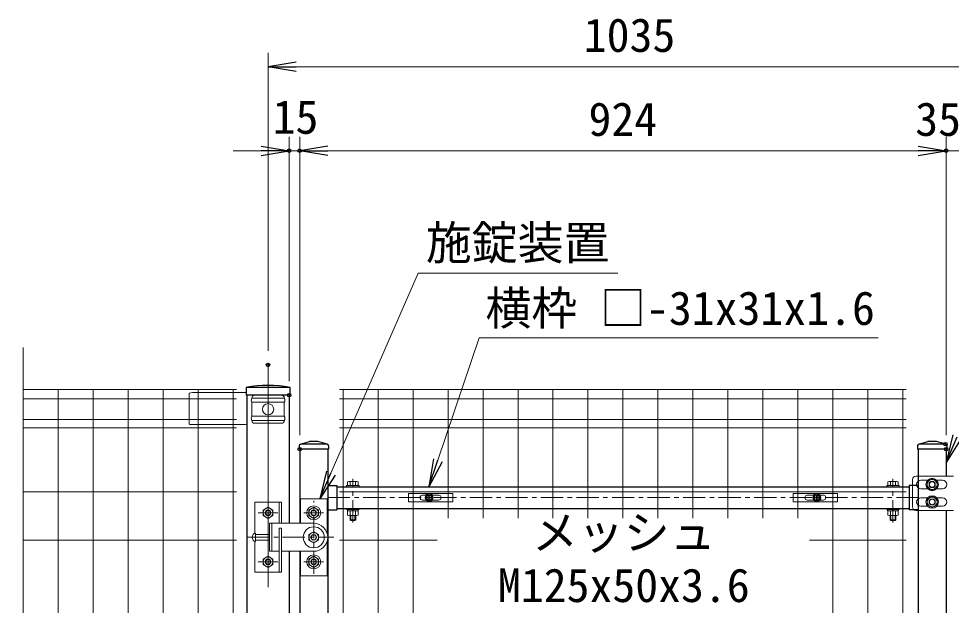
# Model space of a CAD drawing. Units: millimetres, scale not verified. Extents: x -4200 to 4200, y -2970 to 2970.
# Drawn here: x -3000 to -1667, y 270 to 1108 of the extents above; entities that cross this region are included whole.
import ezdxf
from ezdxf.enums import TextEntityAlignment as Align

# ---------------------------------------------------------------- set-up
doc = ezdxf.new("R2010")
doc.units = ezdxf.units.MM
doc.header["$LTSCALE"] = 10
doc.header["$PDMODE"] = 32
doc.header["$PDSIZE"] = 5
doc.linetypes.add('USER1', pattern=[50.8, 31.75, -6.35, 6.35, -6.35])
for name, color, linetype, lineweight in [('0-0_D-BMK', 2, 'USER1', 13), ('0-1_D-STR1', 1, 'Continuous', 25), ('0-4_D-STR-DIM', 7, 'Continuous', 13), ('0-6_Defpoints', 6, 'Continuous', 25), ('0-7_D-STR-TXT', 7, 'Continuous', 13), ('0-8_D-STR3', 3, 'Continuous', 13), ('0-9_LAYER06', 7, 'Continuous', 25), ('0-D_D-STR2', 7, 'Continuous', 13)]:
    doc.layers.add(name, color=color, linetype=linetype, lineweight=lineweight)
doc.layers.add('0-5_0', color=7, linetype='Continuous')
doc.styles.add('ＭＳ ゴシック', font='')
doc.styles.get('ＭＳ ゴシック').set_extended_font_data('MS Gothic')

# ---------------------------------------------------------------- blocks, each defined once
blk = doc.blocks.new('_Open')
at = {"layer": '0-5_0'}
blk.add_line((-10, 1.667), (0, 0), dxfattribs=at)
blk.add_lwpolyline([(-10, -1.667), (0, 0), (-10, 0)], dxfattribs=at)
blk = doc.blocks.new('U7')
at = {"layer": '0-0_D-BMK'}
for p, q in [((810, 6104), (810, 6724.9)), ((8530, 6104), (8530, 6724.9)), ((250, 5370), (250, 6410)), ((450, 6457.5), (8890, 6457.5)), ((-402.5, 5420), (-402.5, 6360)), ((-543.7, 6240), (-261.3, 6240)), ((108.8, 6240), (391.2, 6240)), ((-702.1, 5890), (538.4, 5890)), ((-543.7, 5540), (-261.3, 5540)), ((108.8, 5540), (391.2, 5540))]:
    blk.add_line(p, q, dxfattribs=at)
at = {"layer": '0-1_D-STR1'}
for p, q in [((56.9, 7218.9), (190, 7260)), ((439.6, 7220), (64, 7220)), ((310, 7260), (190, 7260)), ((443.1, 7218.9), (310, 7260)), ((8896.9, 7218.9), (9030, 7260)), ((9279.6, 7220), (8904, 7220)), ((9150, 7260), (9030, 7260)), ((9283.1, 7218.9), (9150, 7260)), ((40, 7196), (40, 7150)), ((460, 7150), (40, 7150)), ((50, 7150), (50, 6090)), ((450, 7150), (450, 300)), ((460, 7196), (460, 7150)), ((8880, 7196), (8880, 7150)), ((9300, 7150), (8880, 7150)), ((8890, 7150), (8890, 300)), ((9290, 7150), (9290, 6765)), ((9300, 7196), (9300, 7150)), ((450, 6632.5), (580, 6632.5)), ((580, 6632.5), (580, 6282.5)), ((580, 6612.5), (8760, 6612.5)), ((8760, 6632.5), (8760, 6282.5)), ((8890, 6632.5), (8760, 6632.5)), ((450, 6282.5), (580, 6282.5)), ((580, 6302.5), (8760, 6302.5)), ((8890, 6282.5), (8760, 6282.5)), ((9290, 6275), (9290, 2650)), ((50, 5690), (50, 300))]:
    blk.add_line(p, q, dxfattribs=at)
for centre, start, end in [((64, 7196), 90, 180), ((436, 7196), 0, 72.84994), ((8904, 7196), 90, 180), ((9276, 7196), 0, 72.84994)]:
    blk.add_arc(centre, 24, start, end, dxfattribs=at)
at = {"layer": '0-6_Defpoints'}
for centre in [(1900, 6457.5), (7440, 6457.5)]:
    blk.add_circle(centre, 40, dxfattribs=at)
at = {"layer": '0-8_D-STR3'}
for p, q in [((735, 6628.5), (735, 6683)), ((866.3, 6688.5), (753.8, 6688.5)), ((772.5, 6628.5), (772.5, 6683)), ((847.5, 6628.5), (847.5, 6683)), ((885, 6628.5), (885, 6683)), ((8455, 6628.5), (8455, 6683)), ((8473.7, 6688.5), (8586.2, 6688.5)), ((8492.5, 6628.5), (8492.5, 6683)), ((8567.5, 6628.5), (8567.5, 6683)), ((8605, 6628.5), (8605, 6683)), ((8807.4, 6715), (8807.4, 6325)), ((9396, 6765), (8857.4, 6765)), ((9022.9, 6705), (8927.4, 6705)), ((9157.1, 6705), (9237.4, 6705)), ((720, 6628.5), (720, 6612.5)), ((720, 6628.5), (900, 6628.5)), ((720, 6612.5), (900, 6612.5)), ((885, 6628.5), (735, 6628.5)), ((900, 6628.5), (900, 6612.5)), ((8440, 6628.5), (8440, 6612.5)), ((8620, 6628.5), (8440, 6628.5)), ((8620, 6612.5), (8440, 6612.5)), ((8455, 6628.5), (8605, 6628.5)), ((8620, 6628.5), (8620, 6612.5)), ((9022.9, 6585), (8927.4, 6585)), ((9157.1, 6585), (9237.4, 6585)), ((440, 6440), (60, 6440)), ((60, 6440), (60, 6090)), ((440, 5952.4), (440, 6440)), ((9022.9, 6455), (8927.4, 6455)), ((9157.1, 6455), (9237.4, 6455)), ((-592.5, 6390), (-212.5, 6390)), ((-592.5, 5946.3), (-592.5, 6390)), ((-402.5, 6320.8), (-472.5, 6280.4)), ((-472.5, 6199.6), (-472.5, 6280.4)), ((-402.5, 6320.8), (-332.5, 6280.4)), ((-332.5, 6199.6), (-332.5, 6280.4)), ((-242.5, 6090), (-242.5, 6390)), ((-212.5, 6090), (-212.5, 6390)), ((250, 6320.8), (180, 6280.4)), ((180, 6199.6), (180, 6280.4)), ((250, 6320.8), (320, 6280.4)), ((320, 6199.6), (320, 6280.4)), ((720, 6302.5), (720, 6286.5)), ((720, 6302.5), (900, 6302.5)), ((720, 6286.5), (900, 6286.5)), ((735, 6266.5), (735, 6207)), ((772.5, 6266.5), (772.5, 6207)), ((813.8, 6266.5), (802.2, 6286.5)), ((820.7, 6266.5), (809.1, 6286.5)), ((847.5, 6266.5), (847.5, 6207)), ((885, 6266.5), (885, 6207)), ((900, 6302.5), (900, 6286.5)), ((8440, 6302.5), (8440, 6286.5)), ((8620, 6302.5), (8440, 6302.5)), ((8620, 6286.5), (8440, 6286.5)), ((8455, 6266.5), (8455, 6207)), ((8492.5, 6266.5), (8492.5, 6207)), ((8519.3, 6266.5), (8530.9, 6286.5)), ((8526.2, 6266.5), (8537.8, 6286.5)), ((8567.5, 6266.5), (8567.5, 6207)), ((8605, 6266.5), (8605, 6207)), ((8620, 6302.5), (8620, 6286.5)), ((9396, 6275), (8857.4, 6275)), ((9022.9, 6335), (8927.4, 6335)), ((9157.1, 6335), (9237.4, 6335)), ((-402.5, 6159.2), (-472.5, 6199.6)), ((-402.5, 6159.2), (-332.5, 6199.6)), ((250, 6159.2), (180, 6199.6)), ((250, 6159.2), (320, 6199.6)), ((753.8, 6201.5), (866.3, 6201.5)), ((770, 6138.5), (770, 6201.5)), ((770, 6138.5), (780, 6128.5)), ((770, 6138.5), (850, 6138.5)), ((780, 6128.5), (780, 6201.5)), ((840, 6128.5), (840, 6201.5)), ((840, 6128.5), (850, 6138.5)), ((850, 6138.5), (850, 6201.5)), ((8586.2, 6201.5), (8473.7, 6201.5)), ((8490, 6138.5), (8490, 6201.5)), ((8500, 6128.5), (8490, 6138.5)), ((8570, 6138.5), (8490, 6138.5)), ((8500, 6128.5), (8500, 6201.5)), ((8560, 6128.5), (8560, 6201.5)), ((8570, 6138.5), (8560, 6128.5)), ((8570, 6138.5), (8570, 6201.5)), ((-380, 6090), (-380, 5690)), ((-380, 6090), (250, 6090)), ((-350, 6090), (-350, 5690)), ((-242.5, 6020), (-212.5, 6020)), ((-242.5, 6020), (-242.5, 5390)), ((-212.5, 6020), (-212.5, 5390)), ((840, 6128.5), (780, 6128.5)), ((8500, 6128.5), (8560, 6128.5)), ((-580, 5830), (-580, 5950)), ((-380, 5930), (-580, 5930)), ((250, 5970.8), (180, 5930.4)), ((180, 5849.6), (180, 5930.4)), ((250, 5970.8), (320, 5930.4)), ((320, 5849.6), (320, 5930.4)), ((-592.5, 5390), (-592.5, 5833.7)), ((-380, 5850), (-580, 5850)), ((250, 5809.2), (180, 5849.6)), ((250, 5809.2), (320, 5849.6)), ((440, 5827.5), (440, 5340)), ((-402.5, 5620.8), (-472.5, 5580.4)), ((-402.5, 5620.8), (-332.5, 5580.4)), ((-380, 5690), (-242.5, 5690)), ((-212.5, 5690), (250, 5690)), ((60, 5340), (60, 5690)), ((250, 5620.8), (180, 5580.4)), ((250, 5620.8), (180, 5580.4)), ((250, 5620.8), (320, 5580.4)), ((250, 5620.8), (320, 5580.4)), ((-472.5, 5580.4), (-472.5, 5499.6)), ((-402.5, 5459.2), (-472.5, 5499.6)), ((-402.5, 5459.2), (-332.5, 5499.6)), ((-332.5, 5580.4), (-332.5, 5499.6)), ((180, 5499.6), (180, 5580.4)), ((180, 5580.4), (180, 5499.6)), ((250, 5459.2), (180, 5499.6)), ((250, 5459.2), (180, 5499.6)), ((250, 5459.2), (320, 5499.6)), ((250, 5459.2), (320, 5499.6)), ((320, 5499.6), (320, 5580.4)), ((320, 5580.4), (320, 5499.6)), ((-592.5, 5390), (-212.5, 5390)), ((440, 5340), (60, 5340))]:
    blk.add_line(p, q, dxfattribs=at)
for points in [[(9090, 6726), (9019.9, 6685.5), (9019.9, 6604.5), (9090, 6564), (9160.1, 6604.5), (9160.1, 6685.5)], [(9090, 6476), (9019.9, 6435.5), (9019.9, 6354.5), (9090, 6314), (9160.1, 6354.5), (9160.1, 6435.5)]]:
    blk.add_lwpolyline(points, close=True, dxfattribs=at)
for points in [[(887, 6266.5), (733, 6266.5), (733, 6286.5)], [(887, 6266.5), (887, 6286.5), (733, 6286.5)], [(8453, 6266.5), (8607, 6266.5), (8607, 6286.5)], [(8453, 6266.5), (8453, 6286.5), (8607, 6286.5)]]:
    blk.add_lwpolyline(points, dxfattribs=at)
for centre, radius in [((9090, 6645), 90), ((9090, 6645), 90), ((9090, 6645), 70.3), ((9090, 6645), 45), ((9090, 6645), 40), ((9090, 6645), 40), ((9090, 6395), 90), ((9090, 6395), 90), ((9090, 6395), 70.3), ((9090, 6395), 45), ((9090, 6395), 40), ((9090, 6395), 40), ((-402.5, 6240), 70), ((-402.5, 6240), 40), ((-402.5, 6240), 35), ((250, 6240), 100), ((250, 6240), 70), ((250, 6240), 40), ((250, 6240), 35), ((250, 5890), 150), ((250, 5890), 70), ((250, 5890), 40), ((250, 5890), 35), ((-402.5, 5540), 70), ((250, 5540), 100), ((250, 5540), 100), ((250, 5540), 70), ((250, 5540), 70), ((-402.5, 5540), 40), ((-402.5, 5540), 35), ((250, 5540), 40), ((250, 5540), 40), ((250, 5540), 35), ((250, 5540), 35)]:
    blk.add_circle(centre, radius, dxfattribs=at)
for centre, radius, start, end in [((753.8, 6654), 34.5, 57.13278, 122.86722), ((810, 6558.6), 129.9, 73.22135, 106.77865), ((866.3, 6654), 34.5, 57.13278, 122.86722), ((8473.7, 6654), 34.5, 57.13278, 122.86722), ((8530, 6558.6), 129.9, 73.22135, 106.77865), ((8586.2, 6654), 34.5, 57.13278, 122.86722), ((8857.4, 6715), 50, 90, 180), ((8927.4, 6645), 60, 90, 270), ((9237.4, 6645), 60, 270, 90), ((8927.4, 6395), 60, 90, 270), ((9237.4, 6395), 60, 270, 90), ((8857.4, 6325), 50, 180, 270), ((753.8, 6236), 34.5, 237.13278, 302.86722), ((810, 6331.4), 129.9, 253.22135, 286.77865), ((866.3, 6236), 34.5, 237.13278, 302.86722), ((8473.7, 6236), 34.5, 237.13278, 302.86722), ((8530, 6331.4), 129.9, 253.22135, 286.77865), ((8586.2, 6236), 34.5, 237.13278, 302.86722), ((250, 5890), 200, 270, 89.99983), ((-569, 5890), 61, 100.38886, 259.61115)]:
    blk.add_arc(centre, radius, start, end, dxfattribs=at)
at = {"layer": '0-9_LAYER06'}
for p, q in [((60, 6090), (60, 6090)), ((440, 5952.5), (440, 5952.4)), ((60, 5690), (60, 5690))]:
    blk.add_line(p, q, dxfattribs=at)
blk = doc.blocks.new('A$Cc5bff5c2')
at = {"layer": '0-8_D-STR3'}
for p, q in [((-297.7, 60), (337.3, 60)), ((-297.7, -60), (-297.7, 60)), ((-95.2, 35), (-45.6, 35)), ((-18.5, 4.2), (-31.5, 3.9)), ((-31.5, 3.9), (-31.5, -4)), ((-4, 31.5), (-4.2, 18.5)), ((-4, 31.5), (4, 31.5)), ((4, 31.5), (4.2, 18.5)), ((18.5, 4.2), (31.5, 3.9)), ((31.5, 3.9), (31.5, -4)), ((45.6, 35), (134.8, 35)), ((-95.2, -35), (-45.6, -35)), ((-18.5, -4.2), (-31.5, -4)), ((-4, -31.5), (-4.2, -18.5)), ((18.5, -4.2), (31.5, -4)), ((45.6, -35), (134.8, -35))]:
    blk.add_line(p, q, dxfattribs=at)
for points in [[(-297.7, -60), (337.3, -60), (337.3, 60)], [(-4, -31.5), (4, -31.5), (4.2, -18.5)]]:
    blk.add_lwpolyline(points, dxfattribs=at)
for radius in [57.5, 52.5]:
    blk.add_circle((0, 0), radius, dxfattribs=at)
for centre, radius, start, end in [((-95.2, 0), 35, 90, 270), ((-19.1, 19), 14.9, 270, 0), ((19.1, 19), 14.9, 180, 270), ((134.8, 0), 35, 270, 90), ((-19.1, -19), 14.9, 0, 90), ((19.1, -19), 14.9, 90, 180)]:
    blk.add_arc(centre, radius, start, end, dxfattribs=at)
blk = doc.blocks.new('A$C5ba32ecb')
at = {"layer": '0-8_D-STR3'}
for p, q in [((-337.5, 60), (297.5, 60)), ((-337.5, -60), (-337.5, 60)), ((-135, 35), (-45.6, 35)), ((-18.5, 4.2), (-31.5, 3.9)), ((-31.5, 3.9), (-31.5, -4)), ((-4, 31.5), (-4.2, 18.5)), ((-4, 31.5), (4, 31.5)), ((4, 31.5), (4.2, 18.5)), ((18.5, 4.2), (31.5, 3.9)), ((31.5, 3.9), (31.5, -4)), ((45.6, 35), (95, 35)), ((-135, -35), (-45.6, -35)), ((-18.5, -4.2), (-31.5, -4)), ((-4, -31.5), (-4.2, -18.5)), ((18.5, -4.2), (31.5, -4)), ((45.6, -35), (95, -35))]:
    blk.add_line(p, q, dxfattribs=at)
for points in [[(-337.5, -60), (297.5, -60), (297.5, 60)], [(-4, -31.5), (4, -31.5), (4.2, -18.5)]]:
    blk.add_lwpolyline(points, dxfattribs=at)
for radius in [57.5, 52.5]:
    blk.add_circle((0, 0), radius, dxfattribs=at)
for centre, radius, start, end in [((-135, 0), 35, 90, 270), ((-19.1, 19), 14.9, 270, 0), ((19.1, 19), 14.9, 180, 270), ((95, 0), 35, 270, 90), ((-19.1, -19), 14.9, 0, 90), ((19.1, -19), 14.9, 90, 180)]:
    blk.add_arc(centre, radius, start, end, dxfattribs=at)

msp = doc.modelspace()

# ---------------------------------------------------------------- linework, layer by layer
at = {"layer": '0-0_D-BMK'}
msp.add_line((-2643.92, 612.92), (-2643.92, -432.89), dxfattribs=at)
at = {"layer": '0-1_D-STR1'}
for p, q in [((-2612.47, 580.68), (-2675.37, 580.68)), ((-2675.37, 580.68), (-2675.37, 569.68)), ((-2612.47, 569.68), (-2612.47, 580.68)), ((-2612.47, 569.68), (-2612.47, 580.68)), ((-2612.47, 569.68), (-2675.37, 569.68)), ((-2674.17, 569.68), (-2674.17, 132.68)), ((-2613.67, 569.68), (-2613.67, 386.68)), ((-2613.67, 346.68), (-2613.67, 132.68))]:
    msp.add_line(p, q, dxfattribs=at)
msp.add_lwpolyline([(-2612.47, 580.68), (-2675.37, 580.68), (-2675.37, 569.68)], dxfattribs=at)
msp.add_arc((-2643.92, 421.25), 162.5, 78.84081, 101.15919, dxfattribs=at)
msp.add_arc((-2643.92, 421.25), 162.5, 78.84081, 101.15919, dxfattribs=at)
at = {"layer": '0-4_D-STR-DIM'}
for p, q in [((-2643.92, 632.92), (-2643.92, 1058.93)), ((-2603.92, 1038.93), (-1648.92, 1038.93)), ((-2613.67, 589.68), (-2613.67, 938.93)), ((-2598.67, 512.69), (-2598.67, 938.93)), ((-2598.67, 512.69), (-2598.67, 938.93)), ((-1674.67, 512.68), (-1674.67, 938.93)), ((-1674.67, 512.68), (-1674.67, 938.93)), ((-2653.67, 918.93), (-2693.67, 918.93)), ((-2598.67, 918.93), (-2613.67, 918.93)), ((-1714.67, 918.93), (-2558.67, 918.93)), ((-2558.67, 918.93), (-2518.67, 918.93)), ((-1714.67, 918.93), (-1754.67, 918.93)), ((-1639.17, 918.93), (-1674.67, 918.93))]:
    msp.add_line(p, q, dxfattribs=at)
at = {"layer": '0-6_Defpoints'}
for p in [(-2613.67, 918.93), (-2598.67, 918.93), (-1674.67, 918.93), (-2643.92, 612.92), (-2613.67, 569.68), (-2598.67, 492.69), (-1675.7, 499.68), (-1674.67, 492.68)]:
    msp.add_point(p, dxfattribs=at)
at = {"layer": '0-7_D-STR-TXT'}
for points in [[(-2143.86, 743.81), (-2429.16, 743.81), (-2554.11, 458.33)], [(-1771.72, 651.66), (-2342.31, 651.66), (-2401.25, 476.84)]]:
    msp.add_lwpolyline(points, dxfattribs=at)
at = {"layer": '0-8_D-STR3'}
for p, q in [((-2751.92, 573.68), (-2756.92, 572.68)), ((-2751.92, 573.68), (-2676.04, 573.68)), ((-2676.04, 573.68), (-2675.37, 573.35)), ((-2756.92, 572.68), (-2756.92, 528.87)), ((-2667.12, 565.68), (-2620.71, 565.68)), ((-2663.12, 569.68), (-2624.71, 569.68)), ((-2667.12, 559.68), (-2667.12, 539.68)), ((-2667.12, 559.68), (-2620.71, 559.68)), ((-2620.71, 559.68), (-2620.71, 539.68)), ((-2667.12, 539.68), (-2620.71, 539.68)), ((-2667.12, 533.68), (-2620.71, 533.68)), ((-2676.13, 527.87), (-2755.92, 527.87)), ((-2674.17, 528.28), (-2676.13, 527.87)), ((-2663.12, 529.68), (-2624.71, 529.68))]:
    msp.add_line(p, q, dxfattribs=at)
msp.add_circle((-2643.92, 549.68), 8, dxfattribs=at)
for centre, radius, start, end in [((-2661.87, 562.68), 6.05, 150.26731, 209.73269), ((-2663.12, 565.68), 4, 90, 180), ((-2624.71, 565.68), 4, 0, 90), ((-2625.96, 562.68), 6.05, 330.26731, 29.73269), ((-2661.85, 536.68), 6.07, 150.37394, 209.62606), ((-2663.12, 533.68), 4, 180, 270), ((-2624.71, 533.68), 4, 270, 0), ((-2625.99, 536.68), 6.07, 330.37394, 29.62606), ((-2755.92, 528.87), 1, 180, 270)]:
    msp.add_arc(centre, radius, start, end, dxfattribs=at)
at = {"layer": '0-D_D-STR2'}
for p, q in [((-2688.92, 577.68), (-2993.92, 577.68)), ((-2943.92, 577.68), (-2943.92, -192.32)), ((-2893.92, 577.68), (-2893.92, -192.32)), ((-2843.92, 577.68), (-2843.92, -192.32)), ((-2793.92, 577.68), (-2793.92, -192.32)), ((-2743.92, 577.68), (-2743.92, -192.32)), ((-2693.92, 577.68), (-2693.92, 132.68)), ((-1731.67, 577.68), (-2541.67, 577.68)), ((-2536.67, 577.68), (-2536.67, -192.32)), ((-2486.67, 577.68), (-2486.67, -192.32)), ((-2436.67, 577.68), (-2436.67, -192.32)), ((-2386.67, 577.68), (-2386.67, 394.05)), ((-2336.67, 577.68), (-2336.67, 394.05)), ((-2286.67, 577.68), (-2286.67, 394.05)), ((-2236.67, 577.68), (-2236.67, 394.05)), ((-2186.67, 577.68), (-2186.67, 394.05)), ((-2136.67, 577.68), (-2136.67, 394.05)), ((-2086.67, 577.68), (-2086.67, 394.05)), ((-2036.67, 577.68), (-2036.67, 394.05)), ((-1986.67, 577.68), (-1986.67, 394.05)), ((-1936.67, 577.68), (-1936.67, 394.05)), ((-1886.67, 577.68), (-1886.67, 394.05)), ((-1836.67, 577.68), (-1836.67, -192.32)), ((-1786.67, 577.68), (-1786.67, -192.32)), ((-1736.67, 577.68), (-1736.67, -192.32)), ((-2688.92, 564.58), (-2993.92, 564.58)), ((-1731.67, 564.58), (-2541.67, 564.58)), ((-2688.92, 534.78), (-2993.92, 534.78)), ((-1731.67, 534.78), (-2541.67, 534.78)), ((-2688.92, 522.93), (-2993.92, 522.93)), ((-1731.67, 522.93), (-2541.67, 522.93)), ((-2688.92, 431.68), (-2993.92, 431.68)), ((-1731.67, 431.68), (-2541.67, 431.68)), ((-2688.92, 362.68), (-2993.92, 362.68)), ((-2402.07, 362.68), (-2541.67, 362.68)), ((-1731.67, 362.68), (-1869.98, 362.68))]:
    msp.add_line(p, q, dxfattribs=at)
msp.add_lwpolyline([(-2993.92, -357.32), (-2993.92, 167.03), (-3029.16, 179.86), (-2958.68, 205.51), (-2993.92, 218.34), (-2993.92, 637.68)], dxfattribs=at)

# ---------------------------------------------------------------- block references
at = {"layer": '0-4_D-STR-DIM', "xscale": 4, "yscale": 4, "rotation": 180}
for p in [(-2643.92, 1038.93), (-2598.67, 918.93), (-2598.67, 918.93)]:
    msp.add_blockref('_Open', p, dxfattribs=at)
at = {"layer": '0-4_D-STR-DIM'}
for name, p, xscale, yscale in [('_Open', (-2613.67, 918.93), 4, 4), ('_Open', (-1674.67, 918.93), 4, 4), ('_Open', (-1674.67, 918.93), 4, 4), ('A$Cc5bff5c2', (-2413.64, 423.43), 0.1, 0.1), ('A$C5ba32ecb', (-1859.67, 423.43), 0.1, 0.1)]:
    msp.add_blockref(name, p, dxfattribs=dict(at, xscale=xscale, yscale=yscale))
at = {"layer": '0-5_0', "xscale": 0.1, "yscale": 0.1}
msp.add_blockref('U7', (-2603.67, -222.32), dxfattribs=at)
at = {"layer": '0-7_D-STR-TXT', "xscale": 4, "yscale": 4}
for p, rotation in [((-1674.67, 473.43), 247.15756), ((-2414.03, 438.93), 251.3683), ((-2570.14, 421.68), 246.36244)]:
    msp.add_blockref('_Open', p, dxfattribs=dict(at, rotation=rotation))

# ---------------------------------------------------------------- texts
at = {"layer": '0-4_D-STR-DIM', "style": 'ＭＳ ゴシック'}
for s, p in [('1035', (-2192.67, 1045.67)), ('15', (-2637.42, 928.67)), ('924', (-2185.92, 925.67)), ('35.5', (-1718.89, 925.67))]:
    msp.add_text(s, height=48.09, dxfattribs=at).set_placement(p, align=Align.BOTTOM_LEFT)
at = {"layer": '0-7_D-STR-TXT', "style": 'ＭＳ ゴシック'}
for s, p in [('施錠装置', (-2418.41, 749.03)), ('横枠 □-31x31x1.6', (-2333.19, 655.67)), ('メッシュ', (-2266.62, 335.06))]:
    msp.add_text(s, height=48.09, dxfattribs=at).set_placement(p, align=Align.BOTTOM_LEFT)
at = {"layer": '0-D_D-STR2', "style": 'ＭＳ ゴシック'}
msp.add_text('M125x50x3.6', height=48.09, dxfattribs=at).set_placement((-2315.35, 259.79), align=Align.BOTTOM_LEFT)

doc.saveas('drawing.dxf')
